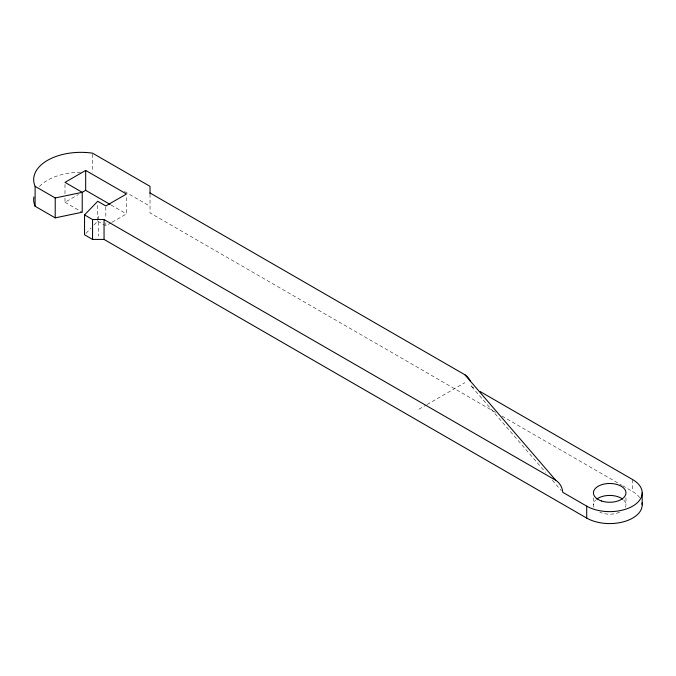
<?xml version="1.0" encoding="UTF-8"?>
<svg xmlns="http://www.w3.org/2000/svg" width="676" height="676" viewBox="0 0 676 676"><rect width="100%" height="100%" fill="white"/><g stroke="black" fill="none" stroke-linecap="round" stroke-linejoin="round"><path stroke-width="0.51" stroke-dasharray="3.38 2.54" d="M86.004 233.279L91.142 227.989M94.074 224.964L97.733 221.179L97.733 203.375M64.989 198.076L64.989 202.268L78.475 194.485M111.219 222.734L105.819 225.843L105.819 222.7M112.115 222.21L126.505 213.903L126.505 196.091M418.892 409.25L426.108 405.093M427.004 404.569L464.86 382.717M471.696 385.624A9.751 5.628 60 0 1 471.755 386.697L474.501 388.277M124.485 191.511L150.021 206.256M495.559 412.377L150.021 212.889L150.021 194.029M501.964 416.078L621.709 485.216M622.621 485.74L632.677 491.545A32.507 18.767 0 0 1 639.724 497.637M111.075 204.997L126.505 213.903M64.989 202.268L82.227 212.222M97.733 221.179L104.924 225.328M471.755 386.697L545.481 472.287M552.368 480.281L561.325 490.683M632.677 479.605L632.677 491.545M625.951 497.849L625.951 504.811M593.443 497.849L593.443 504.811M105.819 206.991L105.819 218.517M98.307 216.202L98.307 236.11M92.561 154.221L92.561 172.034M64.989 184.464L64.989 193.894M623.771 500.122A16.249 9.38 0 0 1 625.393 507.245M619.588 512.256A16.249 9.38 0 0 1 599.806 512.256M594.001 507.245A16.249 9.38 0 0 1 595.624 500.122M39.419 186.5A47.312 27.319 0 0 1 80.469 172.245"/><path stroke-width="1.01" d="M642.023 502.86A32.507 18.767 0 0 1 623.686 521.754A32.507 18.767 0 0 1 586.709 518.086L104.053 239.422L92.561 239.422L84.542 234.792L84.542 214.892L97.733 201.279L105.819 205.943L126.505 194.004L85.675 170.428L64.989 182.368L82.227 192.322L82.227 212.222L55.221 217.866L35.11 206.256A47.312 27.319 0 0 1 33.885 196.919M82.075 192.406L85.675 190.328L110.171 204.473M35.11 206.256L35.11 186.348L55.221 197.958L82.227 192.322M84.542 214.892L92.561 219.523L104.053 219.523L555.807 480.34A9.751 5.628 60 0 1 562.702 492.28L586.709 506.138A32.507 18.767 0 0 0 632.677 506.138A32.507 18.767 0 0 0 632.677 479.605L479.985 391.446M150.021 192.981L464.86 374.749A9.751 5.628 60 0 1 470.335 381.027M464.86 374.749L555.807 480.34M642.2 492.872L642.2 504.811M586.709 506.138L586.709 518.086M150.021 193.682L150.021 186.348L92.561 153.173A47.312 27.319 0 0 0 35.11 186.348M104.053 219.523L104.053 239.422M92.561 219.523L92.561 239.422M85.675 170.428L85.675 190.328M55.221 197.958L55.221 217.866M596.807 499.099A16.249 9.38 0 0 1 622.588 499.099M601.572 501A16.249 9.38 0 0 0 625.951 492.872A16.249 9.38 0 0 0 601.572 484.743A16.249 9.38 0 0 0 601.572 501"/></g></svg>
